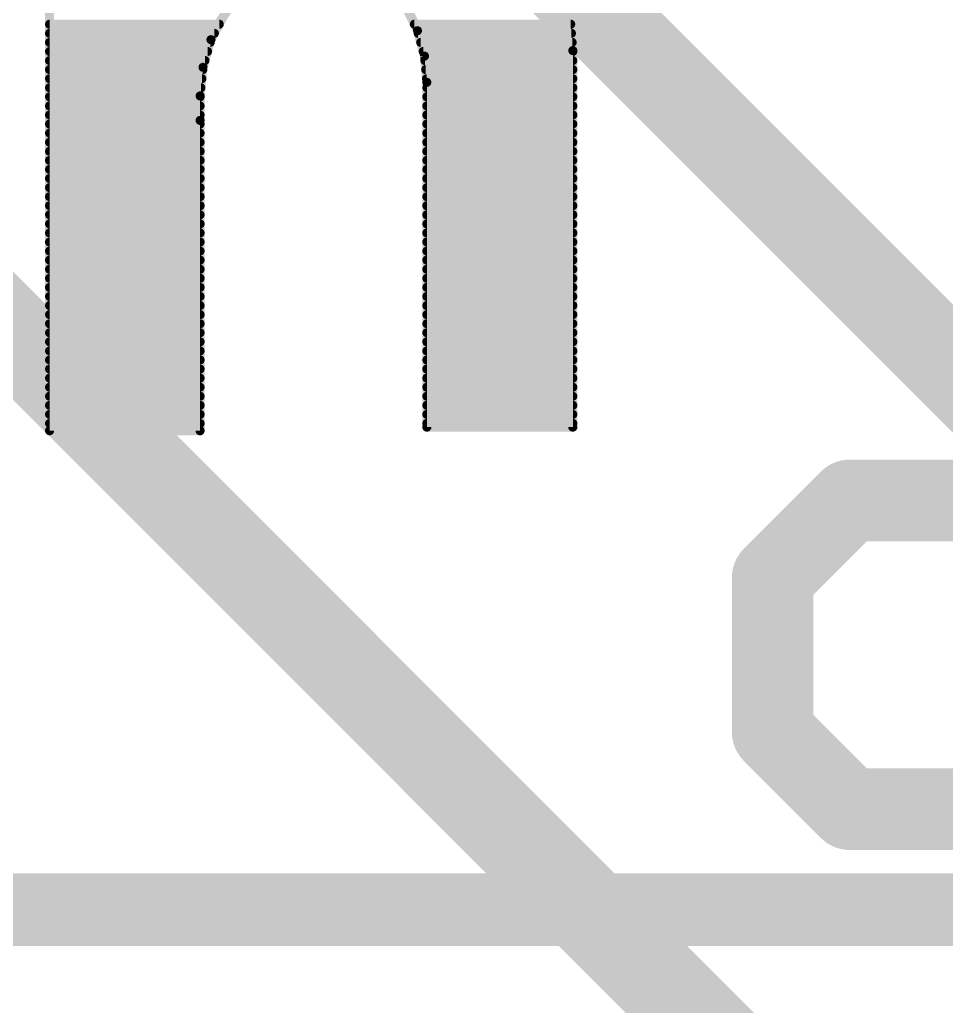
# Model space of a CAD drawing. Extents: x -5.1 to 50.9, y -12.7 to 61.1.
# Drawn here: x 16.602 to 19.197, y 31.084 to 33.845 of the extents above; entities that cross this region are included whole.
import ezdxf

# ---------------------------------------------------------------- set-up
doc = ezdxf.new("R2010")
doc.units = 0
for name, color, linetype in [('16', 132, 'CONTINUOUS'), ('21', 53, 'CONTINUOUS'), ('22', 53, 'CONTINUOUS'), ('51', 53, 'CONTINUOUS')]:
    doc.layers.add(name, color=color, linetype=linetype)

msp = doc.modelspace()

# ---------------------------------------------------------------- linework, layer by layer
at = {"layer": '16', "const_width": 0.254}
for points in [[(14.224, 37.86), (22.86, 29.224)], [(20.32, 29.224), (13.716, 35.828)]]:
    msp.add_lwpolyline(points, dxfattribs=at)
at = {"layer": '21', "const_width": 0.0254}
for points in [[(16.6853, 32.6949), (16.6853, 34.2671)], [(16.6853, 32.6949), (16.6853, 34.2671)], [(17.7156, 33.8147), (17.6835, 33.8811)], [(17.1751, 33.86), (17.1374, 33.7896)], [(18.1418, 33.872), (18.1508, 33.7591)], [(16.6853, 33.8328), (17.1606, 33.8328)], [(17.7069, 33.8328), (18.1449, 33.8328)], [(16.6853, 33.8074), (17.1469, 33.8074)], [(17.7353, 33.7436), (17.7156, 33.8147)], [(17.7176, 33.8074), (18.1469, 33.8074)], [(16.6853, 33.782), (17.1352, 33.782)], [(17.1374, 33.7896), (17.1151, 33.7122)], [(17.7247, 33.782), (18.149, 33.782)], [(16.6853, 33.7566), (17.1279, 33.7566)], [(17.7317, 33.7566), (18.1508, 33.7566)], [(17.7419, 33.6702), (17.7353, 33.7436)], [(18.1508, 33.7591), (18.1508, 32.705)], [(18.1508, 33.7591), (18.1508, 32.705)], [(16.6853, 33.7312), (17.1206, 33.7312)], [(17.1151, 33.7122), (17.1069, 33.6321)], [(17.7364, 33.7312), (18.1508, 33.7312)], [(16.6853, 33.7058), (17.1145, 33.7058)], [(16.6853, 33.6804), (17.1119, 33.6804)], [(17.7387, 33.7058), (18.1508, 33.7058)], [(17.741, 33.6804), (18.1508, 33.6804)], [(16.6853, 33.655), (17.1092, 33.655)], [(17.7419, 32.705), (17.7419, 33.6702)], [(17.7419, 32.705), (17.7419, 33.6702)], [(17.7419, 33.655), (18.1508, 33.655)], [(16.6853, 33.6296), (17.1069, 33.6296)], [(17.1069, 33.6321), (17.1069, 32.6949)], [(17.7419, 33.6296), (18.1508, 33.6296)], [(16.6853, 33.6042), (17.1069, 33.6042)], [(17.7419, 33.6042), (18.1508, 33.6042)], [(16.6853, 33.5788), (17.1069, 33.5788)], [(17.7419, 33.5788), (18.1508, 33.5788)], [(16.6853, 33.5534), (17.1069, 33.5534)], [(17.1069, 33.5636), (17.1069, 32.6949)], [(17.7419, 33.5534), (18.1508, 33.5534)], [(16.6853, 33.528), (17.1069, 33.528)], [(17.7419, 33.528), (18.1508, 33.528)], [(16.6853, 33.5026), (17.1069, 33.5026)], [(17.7419, 33.5026), (18.1508, 33.5026)], [(16.6853, 33.4772), (17.1069, 33.4772)], [(17.7419, 33.4772), (18.1508, 33.4772)], [(16.6853, 33.4518), (17.1069, 33.4518)], [(17.7419, 33.4518), (18.1508, 33.4518)], [(16.6853, 33.4264), (17.1069, 33.4264)], [(17.7419, 33.4264), (18.1508, 33.4264)], [(16.6853, 33.401), (17.1069, 33.401)], [(16.6853, 33.3756), (17.1069, 33.3756)], [(17.7419, 33.401), (18.1508, 33.401)], [(17.7419, 33.3756), (18.1508, 33.3756)], [(16.6853, 33.3502), (17.1069, 33.3502)], [(17.7419, 33.3502), (18.1508, 33.3502)], [(16.6853, 33.3248), (17.1069, 33.3248)], [(17.7419, 33.3248), (18.1508, 33.3248)], [(16.6853, 33.2994), (17.1069, 33.2994)], [(17.7419, 33.2994), (18.1508, 33.2994)], [(16.6853, 33.274), (17.1069, 33.274)], [(17.7419, 33.274), (18.1508, 33.274)], [(16.6853, 33.2486), (17.1069, 33.2486)], [(17.7419, 33.2486), (18.1508, 33.2486)], [(16.6853, 33.2232), (17.1069, 33.2232)], [(17.7419, 33.2232), (18.1508, 33.2232)], [(16.6853, 33.1978), (17.1069, 33.1978)], [(17.7419, 33.1978), (18.1508, 33.1978)], [(16.6853, 33.1724), (17.1069, 33.1724)], [(17.7419, 33.1724), (18.1508, 33.1724)], [(16.6853, 33.147), (17.1069, 33.147)], [(17.7419, 33.147), (18.1508, 33.147)], [(16.6853, 33.1216), (17.1069, 33.1216)], [(17.7419, 33.1216), (18.1508, 33.1216)], [(16.6853, 33.0962), (17.1069, 33.0962)], [(17.7419, 33.0962), (18.1508, 33.0962)], [(16.6853, 33.0708), (17.1069, 33.0708)], [(16.6853, 33.0454), (17.1069, 33.0454)], [(17.7419, 33.0708), (18.1508, 33.0708)], [(17.7419, 33.0454), (18.1508, 33.0454)], [(16.6853, 33.02), (17.1069, 33.02)], [(17.7419, 33.02), (18.1508, 33.02)], [(16.6853, 32.9946), (17.1069, 32.9946)], [(17.7419, 32.9946), (18.1508, 32.9946)], [(16.6853, 32.9692), (17.1069, 32.9692)], [(17.7419, 32.9692), (18.1508, 32.9692)], [(16.6853, 32.9438), (17.1069, 32.9438)], [(17.7419, 32.9438), (18.1508, 32.9438)], [(16.6853, 32.9184), (17.1069, 32.9184)], [(17.7419, 32.9184), (18.1508, 32.9184)], [(16.6853, 32.893), (17.1069, 32.893)], [(17.7419, 32.893), (18.1508, 32.893)], [(16.6853, 32.8676), (17.1069, 32.8676)], [(17.7419, 32.8676), (18.1508, 32.8676)], [(16.6853, 32.8422), (17.1069, 32.8422)], [(17.7419, 32.8422), (18.1508, 32.8422)], [(16.6853, 32.8168), (17.1069, 32.8168)], [(17.7419, 32.8168), (18.1508, 32.8168)], [(16.6853, 32.7914), (17.1069, 32.7914)], [(17.7419, 32.7914), (18.1508, 32.7914)], [(16.6853, 32.766), (17.1069, 32.766)], [(16.6853, 32.7406), (17.1069, 32.7406)], [(17.7419, 32.766), (18.1508, 32.766)], [(17.7419, 32.7406), (18.1508, 32.7406)], [(16.6853, 32.7152), (17.1069, 32.7152)], [(17.7419, 32.7152), (18.1508, 32.7152)], [(17.1069, 32.6949), (16.6853, 32.6949)], [(17.1069, 32.6949), (16.6853, 32.6949)], [(18.1508, 32.705), (17.7419, 32.705)], [(18.1508, 32.705), (17.7419, 32.705)]]:
    msp.add_lwpolyline(points, dxfattribs=at)
at = {"layer": '21'}
for points, const_width in [([(18.1508, 33.7591, 0.0668), (18.1178, 33.9827)], 0.0254), ([(17.2288, 33.9192, 0.1229), (17.1374, 33.7896)], 0.0254), ([(17.7419, 33.6702, 0.136), (17.6835, 33.8811)], 0.0254), ([(16.6853, 33.8391, 1), (16.6853, 33.8265)], 0.0127), ([(17.1606, 33.8265, 1), (17.1606, 33.8391)], 0.0127), ([(17.7069, 33.8391, 1), (17.7069, 33.8265)], 0.0127), ([(18.1449, 33.8265, 1), (18.1449, 33.8391)], 0.0127), ([(16.6853, 33.8137, 1), (16.6853, 33.8011)], 0.0127), ([(17.1469, 33.8011, 1), (17.1469, 33.8137)], 0.0127), ([(17.7217, 33.8164, 1), (17.7095, 33.813)], 0.0127), ([(17.7099, 33.8119, 1), (17.7213, 33.8175)], 0.0127), ([(17.7176, 33.8137, 1), (17.7176, 33.8011)], 0.0127), ([(18.1469, 33.8011, 1), (18.1469, 33.8137)], 0.0127), ([(16.6853, 33.7884, 1), (16.6853, 33.7757)], 0.0127), ([(17.1374, 33.7896, 0.0895), (17.1069, 33.6321)], 0.0254), ([(17.1318, 33.7926, 1), (17.143, 33.7866)], 0.0127), ([(17.1315, 33.7919, 1), (17.1433, 33.7873)], 0.0127), ([(17.1435, 33.7878, 1), (17.1313, 33.7914)], 0.0127), ([(17.1433, 33.7873, 1), (17.1315, 33.7919)], 0.0127), ([(17.1352, 33.7757, 1), (17.1352, 33.7884)], 0.0127), ([(17.7247, 33.7884, 1), (17.7247, 33.7757)], 0.0127), ([(18.149, 33.7757, 1), (18.149, 33.7884)], 0.0127), ([(16.6853, 33.7629, 1), (16.6853, 33.7503)], 0.0127), ([(17.1279, 33.7503, 1), (17.1279, 33.7629)], 0.0127), ([(17.7317, 33.7629, 1), (17.7317, 33.7503)], 0.0127), ([(17.7416, 33.7442, 1), (17.729, 33.7431)], 0.0127), ([(17.7292, 33.7419, 1), (17.7414, 33.7453)], 0.0127), ([(18.1572, 33.7591, 1), (18.1444, 33.7591)], 0.0127), ([(18.1572, 33.7591, 1), (18.1444, 33.7591)], 0.0127), ([(18.1445, 33.7586, 1), (18.1571, 33.7596)], 0.0127), ([(18.1445, 33.759, 1), (18.1571, 33.7592)], 0.0127), ([(18.1508, 33.7503, 1), (18.1508, 33.7629)], 0.0127), ([(16.6853, 33.7375, 1), (16.6853, 33.7249)], 0.0127), ([(17.1214, 33.7116, 1), (17.1088, 33.7129)], 0.0127), ([(17.109, 33.714, 1), (17.1212, 33.7105)], 0.0127), ([(17.1206, 33.7249, 1), (17.1206, 33.7375)], 0.0127), ([(17.7364, 33.7375, 1), (17.7364, 33.7249)], 0.0127), ([(18.1508, 33.7249, 1), (18.1508, 33.7375)], 0.0127), ([(16.6853, 33.7122, 1), (16.6853, 33.6995)], 0.0127), ([(16.6853, 33.6867, 1), (16.6853, 33.6741)], 0.0127), ([(17.1119, 33.6741, 1), (17.1119, 33.6867)], 0.0127), ([(17.1145, 33.6995, 1), (17.1145, 33.7122)], 0.0127), ([(17.7387, 33.7122, 1), (17.7387, 33.6995)], 0.0127), ([(17.741, 33.6867, 1), (17.741, 33.6741)], 0.0127), ([(18.1508, 33.6995, 1), (18.1508, 33.7122)], 0.0127), ([(18.1508, 33.6741, 1), (18.1508, 33.6867)], 0.0127), ([(16.6853, 33.6613, 1), (16.6853, 33.6487)], 0.0127), ([(17.1092, 33.6487, 1), (17.1092, 33.6613)], 0.0127), ([(17.7483, 33.6702, 1), (17.7355, 33.6702)], 0.0127), ([(17.7483, 33.6702, 1), (17.7355, 33.6702)], 0.0127), ([(17.7356, 33.6696, 1), (17.7482, 33.6708)], 0.0127), ([(17.7356, 33.6702, 1), (17.7482, 33.6702)], 0.0127), ([(17.7419, 33.6613, 1), (17.7419, 33.6487)], 0.0127), ([(18.1508, 33.6487, 1), (18.1508, 33.6613)], 0.0127), ([(16.6853, 33.636, 1), (16.6853, 33.6233)], 0.0127), ([(17.1069, 33.6321, 0.0064), (17.1069, 33.5636)], 0.0254), ([(17.1133, 33.6321, 1), (17.1005, 33.6321)], 0.0127), ([(17.1132, 33.632, 1), (17.1006, 33.6322)], 0.0127), ([(17.1006, 33.6327, 1), (17.1132, 33.6315)], 0.0127), ([(17.1006, 33.6322, 1), (17.1132, 33.632)], 0.0127), ([(17.1069, 33.6233, 1), (17.1069, 33.636)], 0.0127), ([(17.7419, 33.636, 1), (17.7419, 33.6233)], 0.0127), ([(18.1508, 33.6233, 1), (18.1508, 33.636)], 0.0127), ([(16.6853, 33.6105, 1), (16.6853, 33.5979)], 0.0127), ([(17.1069, 33.5979, 1), (17.1069, 33.6105)], 0.0127), ([(17.7419, 33.6105, 1), (17.7419, 33.5979)], 0.0127), ([(18.1508, 33.5979, 1), (18.1508, 33.6105)], 0.0127), ([(16.6853, 33.5851, 1), (16.6853, 33.5725)], 0.0127), ([(17.1069, 33.5725, 1), (17.1069, 33.5851)], 0.0127), ([(17.7419, 33.5851, 1), (17.7419, 33.5725)], 0.0127), ([(18.1508, 33.5725, 1), (18.1508, 33.5851)], 0.0127), ([(16.6853, 33.5598, 1), (16.6853, 33.5471)], 0.0127), ([(17.1133, 33.5636, 1), (17.1005, 33.5636)], 0.0127), ([(17.1006, 33.5635, 1), (17.1132, 33.5637)], 0.0127), ([(17.1069, 33.5471, 1), (17.1069, 33.5598)], 0.0127), ([(17.7419, 33.5598, 1), (17.7419, 33.5471)], 0.0127), ([(18.1508, 33.5471, 1), (18.1508, 33.5598)], 0.0127), ([(16.6853, 33.5343, 1), (16.6853, 33.5217)], 0.0127), ([(17.1069, 33.5217, 1), (17.1069, 33.5343)], 0.0127), ([(17.7419, 33.5343, 1), (17.7419, 33.5217)], 0.0127), ([(18.1508, 33.5217, 1), (18.1508, 33.5343)], 0.0127), ([(16.6853, 33.5089, 1), (16.6853, 33.4963)], 0.0127), ([(17.1069, 33.4963, 1), (17.1069, 33.5089)], 0.0127), ([(17.7419, 33.5089, 1), (17.7419, 33.4963)], 0.0127), ([(18.1508, 33.4963, 1), (18.1508, 33.5089)], 0.0127), ([(16.6853, 33.4836, 1), (16.6853, 33.4709)], 0.0127), ([(17.1069, 33.4709, 1), (17.1069, 33.4836)], 0.0127), ([(17.7419, 33.4836, 1), (17.7419, 33.4709)], 0.0127), ([(18.1508, 33.4709, 1), (18.1508, 33.4836)], 0.0127), ([(16.6853, 33.4581, 1), (16.6853, 33.4455)], 0.0127), ([(17.1069, 33.4455, 1), (17.1069, 33.4581)], 0.0127), ([(17.7419, 33.4581, 1), (17.7419, 33.4455)], 0.0127), ([(18.1508, 33.4455, 1), (18.1508, 33.4581)], 0.0127), ([(16.6853, 33.4327, 1), (16.6853, 33.4201)], 0.0127), ([(17.1069, 33.4201, 1), (17.1069, 33.4327)], 0.0127), ([(17.7419, 33.4327, 1), (17.7419, 33.4201)], 0.0127), ([(18.1508, 33.4201, 1), (18.1508, 33.4327)], 0.0127), ([(16.6853, 33.4074, 1), (16.6853, 33.3947)], 0.0127), ([(16.6853, 33.3819, 1), (16.6853, 33.3693)], 0.0127), ([(17.1069, 33.3947, 1), (17.1069, 33.4074)], 0.0127), ([(17.1069, 33.3693, 1), (17.1069, 33.3819)], 0.0127), ([(17.7419, 33.4074, 1), (17.7419, 33.3947)], 0.0127), ([(17.7419, 33.3819, 1), (17.7419, 33.3693)], 0.0127), ([(18.1508, 33.3947, 1), (18.1508, 33.4074)], 0.0127), ([(18.1508, 33.3693, 1), (18.1508, 33.3819)], 0.0127), ([(16.6853, 33.3565, 1), (16.6853, 33.3439)], 0.0127), ([(17.1069, 33.3439, 1), (17.1069, 33.3565)], 0.0127), ([(17.7419, 33.3565, 1), (17.7419, 33.3439)], 0.0127), ([(18.1508, 33.3439, 1), (18.1508, 33.3565)], 0.0127), ([(16.6853, 33.3312, 1), (16.6853, 33.3185)], 0.0127), ([(17.1069, 33.3185, 1), (17.1069, 33.3312)], 0.0127), ([(17.7419, 33.3312, 1), (17.7419, 33.3185)], 0.0127), ([(18.1508, 33.3185, 1), (18.1508, 33.3312)], 0.0127), ([(16.6853, 33.3057, 1), (16.6853, 33.2931)], 0.0127), ([(17.1069, 33.2931, 1), (17.1069, 33.3057)], 0.0127), ([(17.7419, 33.3057, 1), (17.7419, 33.2931)], 0.0127), ([(18.1508, 33.2931, 1), (18.1508, 33.3057)], 0.0127), ([(16.6853, 33.2803, 1), (16.6853, 33.2677)], 0.0127), ([(17.1069, 33.2677, 1), (17.1069, 33.2803)], 0.0127), ([(17.7419, 33.2803, 1), (17.7419, 33.2677)], 0.0127), ([(18.1508, 33.2677, 1), (18.1508, 33.2803)], 0.0127), ([(16.6853, 33.255, 1), (16.6853, 33.2423)], 0.0127), ([(17.1069, 33.2423, 1), (17.1069, 33.255)], 0.0127), ([(17.7419, 33.255, 1), (17.7419, 33.2423)], 0.0127), ([(18.1508, 33.2423, 1), (18.1508, 33.255)], 0.0127), ([(16.6853, 33.2295, 1), (16.6853, 33.2169)], 0.0127), ([(17.1069, 33.2169, 1), (17.1069, 33.2295)], 0.0127), ([(17.7419, 33.2295, 1), (17.7419, 33.2169)], 0.0127), ([(18.1508, 33.2169, 1), (18.1508, 33.2295)], 0.0127), ([(16.6853, 33.2041, 1), (16.6853, 33.1915)], 0.0127), ([(17.1069, 33.1915, 1), (17.1069, 33.2041)], 0.0127), ([(17.7419, 33.2041, 1), (17.7419, 33.1915)], 0.0127), ([(18.1508, 33.1915, 1), (18.1508, 33.2041)], 0.0127), ([(16.6853, 33.1788, 1), (16.6853, 33.1661)], 0.0127), ([(17.1069, 33.1661, 1), (17.1069, 33.1788)], 0.0127), ([(17.7419, 33.1788, 1), (17.7419, 33.1661)], 0.0127), ([(18.1508, 33.1661, 1), (18.1508, 33.1788)], 0.0127), ([(16.6853, 33.1533, 1), (16.6853, 33.1407)], 0.0127), ([(17.1069, 33.1407, 1), (17.1069, 33.1533)], 0.0127), ([(17.7419, 33.1533, 1), (17.7419, 33.1407)], 0.0127), ([(18.1508, 33.1407, 1), (18.1508, 33.1533)], 0.0127), ([(16.6853, 33.1279, 1), (16.6853, 33.1153)], 0.0127), ([(17.1069, 33.1153, 1), (17.1069, 33.1279)], 0.0127), ([(17.7419, 33.1279, 1), (17.7419, 33.1153)], 0.0127), ([(18.1508, 33.1153, 1), (18.1508, 33.1279)], 0.0127), ([(16.6853, 33.1026, 1), (16.6853, 33.0899)], 0.0127), ([(17.1069, 33.0899, 1), (17.1069, 33.1026)], 0.0127), ([(17.7419, 33.1026, 1), (17.7419, 33.0899)], 0.0127), ([(18.1508, 33.0899, 1), (18.1508, 33.1026)], 0.0127), ([(16.6853, 33.0771, 1), (16.6853, 33.0645)], 0.0127), ([(16.6853, 33.0517, 1), (16.6853, 33.0391)], 0.0127), ([(17.1069, 33.0645, 1), (17.1069, 33.0771)], 0.0127), ([(17.1069, 33.0391, 1), (17.1069, 33.0517)], 0.0127), ([(17.7419, 33.0771, 1), (17.7419, 33.0645)], 0.0127), ([(17.7419, 33.0517, 1), (17.7419, 33.0391)], 0.0127), ([(18.1508, 33.0645, 1), (18.1508, 33.0771)], 0.0127), ([(18.1508, 33.0391, 1), (18.1508, 33.0517)], 0.0127), ([(16.6853, 33.0264, 1), (16.6853, 33.0137)], 0.0127), ([(17.1069, 33.0137, 1), (17.1069, 33.0264)], 0.0127), ([(17.7419, 33.0264, 1), (17.7419, 33.0137)], 0.0127), ([(18.1508, 33.0137, 1), (18.1508, 33.0264)], 0.0127), ([(16.6853, 33.0009, 1), (16.6853, 32.9883)], 0.0127), ([(17.1069, 32.9883, 1), (17.1069, 33.0009)], 0.0127), ([(17.7419, 33.0009, 1), (17.7419, 32.9883)], 0.0127), ([(18.1508, 32.9883, 1), (18.1508, 33.0009)], 0.0127), ([(16.6853, 32.9755, 1), (16.6853, 32.9629)], 0.0127), ([(17.1069, 32.9629, 1), (17.1069, 32.9755)], 0.0127), ([(17.7419, 32.9755, 1), (17.7419, 32.9629)], 0.0127), ([(18.1508, 32.9629, 1), (18.1508, 32.9755)], 0.0127), ([(16.6853, 32.9502, 1), (16.6853, 32.9375)], 0.0127), ([(17.1069, 32.9375, 1), (17.1069, 32.9502)], 0.0127), ([(17.7419, 32.9502, 1), (17.7419, 32.9375)], 0.0127), ([(18.1508, 32.9375, 1), (18.1508, 32.9502)], 0.0127), ([(16.6853, 32.9247, 1), (16.6853, 32.9121)], 0.0127), ([(17.1069, 32.9121, 1), (17.1069, 32.9247)], 0.0127), ([(17.7419, 32.9247, 1), (17.7419, 32.9121)], 0.0127), ([(18.1508, 32.9121, 1), (18.1508, 32.9247)], 0.0127), ([(16.6853, 32.8993, 1), (16.6853, 32.8867)], 0.0127), ([(17.1069, 32.8867, 1), (17.1069, 32.8993)], 0.0127), ([(17.7419, 32.8993, 1), (17.7419, 32.8867)], 0.0127), ([(18.1508, 32.8867, 1), (18.1508, 32.8993)], 0.0127), ([(16.6853, 32.874, 1), (16.6853, 32.8613)], 0.0127), ([(17.1069, 32.8613, 1), (17.1069, 32.874)], 0.0127), ([(17.7419, 32.874, 1), (17.7419, 32.8613)], 0.0127), ([(18.1508, 32.8613, 1), (18.1508, 32.874)], 0.0127), ([(16.6853, 32.8485, 1), (16.6853, 32.8359)], 0.0127), ([(17.1069, 32.8359, 1), (17.1069, 32.8485)], 0.0127), ([(17.7419, 32.8485, 1), (17.7419, 32.8359)], 0.0127), ([(18.1508, 32.8359, 1), (18.1508, 32.8485)], 0.0127), ([(16.6853, 32.8231, 1), (16.6853, 32.8105)], 0.0127), ([(17.1069, 32.8105, 1), (17.1069, 32.8231)], 0.0127), ([(17.7419, 32.8231, 1), (17.7419, 32.8105)], 0.0127), ([(18.1508, 32.8105, 1), (18.1508, 32.8231)], 0.0127), ([(16.6853, 32.7978, 1), (16.6853, 32.7851)], 0.0127), ([(17.1069, 32.7851, 1), (17.1069, 32.7978)], 0.0127), ([(17.7419, 32.7978, 1), (17.7419, 32.7851)], 0.0127), ([(18.1508, 32.7851, 1), (18.1508, 32.7978)], 0.0127), ([(16.6853, 32.7723, 1), (16.6853, 32.7597)], 0.0127), ([(16.6853, 32.7469, 1), (16.6853, 32.7343)], 0.0127), ([(17.1069, 32.7597, 1), (17.1069, 32.7723)], 0.0127), ([(17.1069, 32.7343, 1), (17.1069, 32.7469)], 0.0127), ([(17.7419, 32.7723, 1), (17.7419, 32.7597)], 0.0127), ([(17.7419, 32.7469, 1), (17.7419, 32.7343)], 0.0127), ([(18.1508, 32.7597, 1), (18.1508, 32.7723)], 0.0127), ([(18.1508, 32.7343, 1), (18.1508, 32.7469)], 0.0127), ([(16.6853, 32.7216, 1), (16.6853, 32.7089)], 0.0127), ([(17.1069, 32.7089, 1), (17.1069, 32.7216)], 0.0127), ([(17.7419, 32.7216, 1), (17.7419, 32.7089)], 0.0127), ([(18.1508, 32.7089, 1), (18.1508, 32.7216)], 0.0127), ([(16.6853, 32.7013, 1), (16.6853, 32.6886)], 0.0127), ([(16.6853, 32.7013, 1), (16.6853, 32.6886)], 0.0127), ([(16.679, 32.6949, 1), (16.6917, 32.6949)], 0.0127), ([(16.679, 32.6949, 1), (16.6917, 32.6949)], 0.0127), ([(17.1005, 32.6949, 1), (17.1133, 32.6949)], 0.0127), ([(17.1005, 32.6949, 1), (17.1133, 32.6949)], 0.0127), ([(17.1069, 32.6886, 1), (17.1069, 32.7013)], 0.0127), ([(17.1069, 32.6886, 1), (17.1069, 32.7013)], 0.0127), ([(17.7355, 32.705, 1), (17.7483, 32.705)], 0.0127), ([(17.7355, 32.705, 1), (17.7483, 32.705)], 0.0127), ([(17.7419, 32.7113, 1), (17.7419, 32.6987)], 0.0127), ([(17.7419, 32.7113, 1), (17.7419, 32.6987)], 0.0127), ([(18.1444, 32.705, 1), (18.1572, 32.705)], 0.0127), ([(18.1444, 32.705, 1), (18.1572, 32.705)], 0.0127), ([(18.1508, 32.6987, 1), (18.1508, 32.7113)], 0.0127), ([(18.1508, 32.6987, 1), (18.1508, 32.7113)], 0.0127)]:
    msp.add_lwpolyline(points, format="xyb", dxfattribs=dict(at, const_width=const_width))
at = {"layer": '22', "const_width": 0.2286}
for points in [[(18.7105, 32.2838), (18.9266, 32.4998)], [(18.9266, 32.4998), (19.3588, 32.4998)], [(18.7105, 31.8516), (18.7105, 32.2838)], [(18.9266, 31.6355), (18.7105, 31.8516)], [(19.3588, 31.6355), (18.9266, 31.6355)]]:
    msp.add_lwpolyline(points, dxfattribs=at)
at = {"layer": '22', "const_width": 0.1143}
for points in [[(18.9266, 32.557, 1), (18.9266, 32.4427)], [(18.967, 32.4594, 1), (18.8862, 32.5402)], [(18.7677, 32.2838, 1), (18.6534, 32.2838)], [(18.6701, 32.3242, 1), (18.751, 32.2433)], [(18.751, 31.892, 1), (18.6701, 31.8112)], [(18.6534, 31.8516, 1), (18.7677, 31.8516)], [(18.9266, 31.6927, 1), (18.9266, 31.5784)], [(18.8862, 31.5951, 1), (18.967, 31.6759)]]:
    msp.add_lwpolyline(points, format="xyb", dxfattribs=at)
at = {"layer": '51', "const_width": 0.2032}
msp.add_lwpolyline([(5.4, 31.354), (45.4, 31.354)], dxfattribs=at)

doc.saveas('drawing.dxf')
